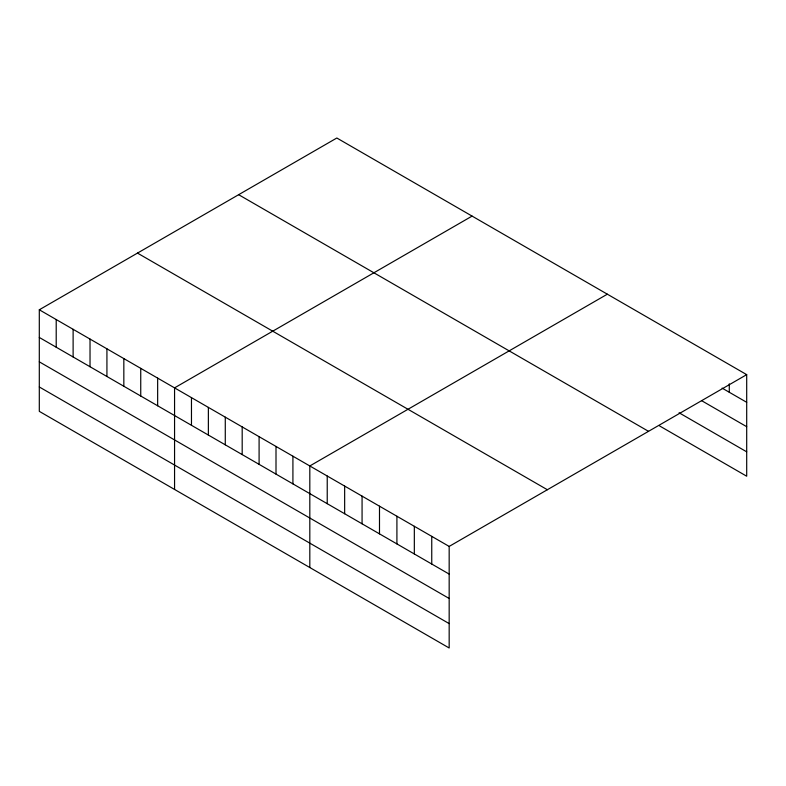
<?xml version="1.0" encoding="UTF-8"?>
<svg xmlns="http://www.w3.org/2000/svg" width="786" height="786" viewBox="0 0 786 786"><rect width="100%" height="100%" fill="white"/><g stroke="black" fill="none" stroke-linecap="round" stroke-linejoin="round"><path stroke-width="1.18" d="M39.3 309.782L449.17 546.417L449.17 647.988L39.3 411.353L39.3 309.782L336.83 138.012L746.7 374.647L746.7 476.218L659.601 425.933M472.081 216.101L174.561 387.871L174.561 489.442M607.342 294.19L309.812 465.96L309.812 567.531M449.17 546.417L746.7 374.647M722.108 388.117L746.7 402.314M701.613 400.673L746.7 426.7M679.075 412.778L746.7 451.832M238.639 194.692L648.519 431.327M137.481 253.102L547.361 489.737M39.3 337.449L449.17 574.085M39.3 361.835L449.17 598.48M39.3 386.967L449.17 623.603M729.28 383.833L729.28 392.253M431.75 536.366L431.75 564.034M414.33 526.306L414.33 553.973M396.91 516.255L396.91 543.912M379.491 506.194L379.491 533.861M362.071 496.133L362.071 523.8M344.651 486.082L344.651 513.739M327.231 476.021L327.231 503.688M292.913 456.204L292.913 483.871M276.004 446.438L276.004 474.105M259.095 436.682L259.095 464.349M242.186 426.916L242.186 454.583M225.277 417.16L225.277 444.827M208.369 407.394L208.369 435.061M191.47 397.637L191.47 425.305M157.652 378.115L157.652 405.782M140.743 368.349L140.743 396.016M123.834 358.593L123.834 386.26M106.925 348.827L106.925 376.494M90.026 339.071L90.026 366.738M73.118 329.305L73.118 356.972M56.209 319.548L56.209 347.206"/></g></svg>
